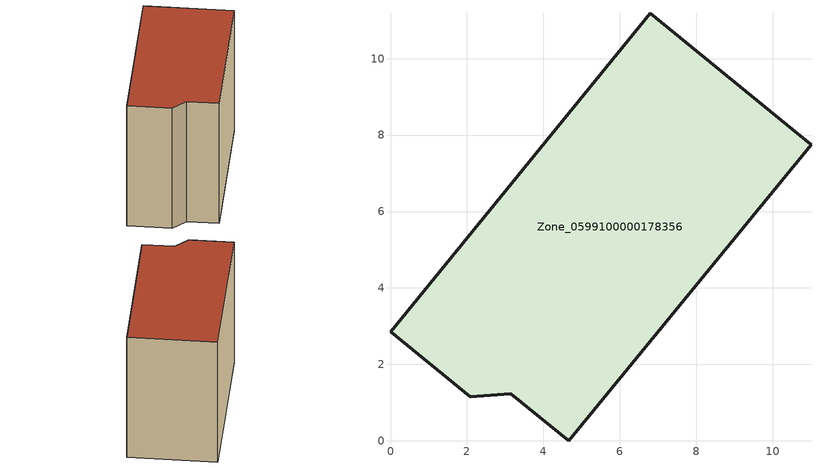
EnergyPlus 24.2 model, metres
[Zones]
Zone_0599100000178356
 floor ground (C_G): 3.15,1.23 2.09,1.15 0,2.86 6.8,11.19 11,7.75 4.67,0 z0
 wall outside (C_F): 6.8,11.19 0,2.86 2.09,1.15 3.15,1.23 4.67,0 11,7.75 6.8,11.19 z0:8.56
 roof outside (C_R): 4.67,0 11,7.75 6.8,11.19 0,2.86 2.09,1.15 3.15,1.23 z8.56
[BUILDING]
Pand.0599100000178356: North Axis=0; Terrain=City; Loads Convergence Tolerance Value=0.04; Temperature Convergence Tolerance Value=0.4; Solar Distribution=FullExterior; Maximum Number of Warmup Days=25; Minimum Number of Warmup Days=1
[Site:Location]
Rotterdam.The.Hague.AP_ZH_NLD Design_Conditions: Latitude=51.96; Longitude=4.45; Time Zone=1; Elevation=-4.5
[SITE:GROUNDTEMPERATURE:BUILDINGSURFACE]
18, 18, 18, 18, 18, 18, 18, 18, 18, 18, 18, 18
[MATERIAL] Thermal Absorptance=0.9; Solar Absorptance=0.7; Visible Absorptance=0.7
Name | Roughness | Thickness | Conductivity | Density | Specific Heat
G.TI.1946 | MediumSmooth | 0.15 | 1 | 540 | 1210
F.TI.1946 | Rough | 0.3 | 0.857143 | 1920 | 840
R.TI.1946 | MediumRough | 0.2 | 0.1 | 1500 | 1000
[CONSTRUCTION]
C_G: G.TI.1946
C_F: F.TI.1946
C_R: R.TI.1946
[ZONE]
Zone_0599100000178356: Type=1; Multiplier=1; Ceiling Height=Autocalculate; Volume=Autocalculate; Floor Area=autocalculate; Part of Total Floor Area=Yes
[ZONEINFILTRATION:DESIGNFLOWRATE]
Infil_Zone_0599100000178356: Zone or ZoneList or Space or SpaceList=Zone_0599100000178356; Schedule=AlwaysOn; Design Flow Rate Calculation Method=Flow/Area; Flow Rate per Floor Area=0.003; Constant Term Coefficient=1; Temperature Term Coefficient=0; Velocity Term Coefficient=0; Velocity Squared Term Coefficient=0
[HVACTEMPLATE:ZONE:IDEALLOADSAIRSYSTEM]
Zone_0599100000178356: Maximum Heating Supply Air Temperature=50; Minimum Cooling Supply Air Temperature=13; Maximum Heating Supply Air Humidity Ratio=0.0156; Minimum Cooling Supply Air Humidity Ratio=0.0077; Heating Limit=NoLimit; Cooling Limit=NoLimit; Dehumidification Control Type=ConstantSensibleHeatRatio; Cooling Sensible Heat Ratio=0.7; Dehumidification Setpoint=60; Humidification Control Type=None; Humidification Setpoint=30; Outdoor Air Method=None; Outdoor Air Flow Rate per Person=0.00944; Outdoor Air Flow Rate per Zone Floor Area=0; Outdoor Air Flow Rate per Zone=0; Demand Controlled Ventilation Type=None; Outdoor Air Economizer Type=NoEconomizer; Heat Recovery Type=None; Sensible Heat Recovery Effectiveness=0.7; Latent Heat Recovery Effectiveness=0.65
[ZONECONTROL:THERMOSTAT]
ThermostatControl_Zone_0599100000178356: Zone or ZoneList=Zone_0599100000178356; Control Type Schedule=DualSetpointControlType; Control 1=Thermostat_Zone_0599100000178356; Temperature Difference Between Cutout And Setpoint=0
[THERMOSTATSETPOINT:DUALSETPOINT]
Thermostat_Zone_0599100000178356: Heating Setpoint Temperature Schedule=HeatingSetpoint_Zone_0599100000178356; Cooling Setpoint Temperature Schedule=CoolingSetpoint_Zone_0599100000178356
[SCHEDULE:COMPACT]
HeatingSetpoint_Zone_0599100000178356: Through: 12/31, For: AllDays, Until: 24:00, 21
CoolingSetpoint_Zone_0599100000178356: Through: 12/31, For: AllDays, Until: 24:00, 24
DualSetpointControlType: Through: 12/31, For: AllDays, Until: 24:00, 4
AlwaysOn: Through: 12/31, For: AllDays, Until: 24:00, 1
